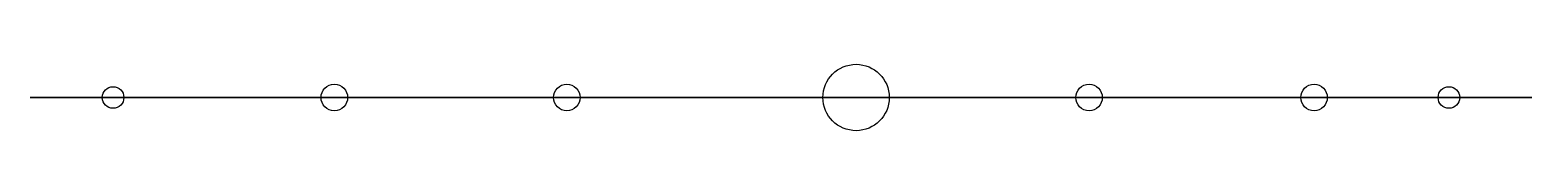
# Model space of a CAD drawing. Header units: millimetres. Extents: x 0 to 181, y 212 to 220.
import ezdxf

# ---------------------------------------------------------------- set-up
doc = ezdxf.new("R2010")
doc.units = ezdxf.units.MM
doc.layers.add('u_back', color=7, linetype='CONTINUOUS')

msp = doc.modelspace()

# ---------------------------------------------------------------- linework, layer by layer
at = {"layer": 'u_back'}
for p, q in [((180.9, 216, 172.27), (0, 216, 172.27)), ((0, 216, 172.27), (0, 216)), ((0, 216), (180.9, 216)), ((57.652, 216, 78.135), (43.652, 216, 78.135)), ((43.652, 216, 78.135), (43.652, 216, 94.135)), ((43.652, 216, 94.135), (57.652, 216, 94.135)), ((57.652, 216, 94.135), (57.652, 216, 78.135)), ((149.602, 216, 78.635), (132.602, 216, 78.635)), ((132.602, 216, 78.635), (132.602, 216, 93.635)), ((132.602, 216, 93.635), (149.602, 216, 93.635)), ((149.602, 216, 93.635), (149.602, 216, 78.635)), ((180.9, 216), (180.9, 216, 172.27))]:
    msp.add_line(p, q, dxfattribs=at)
for centre, radius in [((99.495, 216, 86.135), 4), ((10, 216, 30), 1.3), ((10, 216, 86.135), 1.3), ((10, 216, 142.27), 1.3), ((36.652, 216, 86.135), 1.6), ((64.652, 216, 86.135), 1.6), ((127.552, 216, 86.135), 1.6), ((154.652, 216, 86.135), 1.6), ((170.9, 216, 30), 1.3), ((170.9, 216, 86.135), 1.3), ((170.9, 216, 142.27), 1.3)]:
    msp.add_circle(centre, radius, dxfattribs=at)

doc.saveas('drawing.dxf')
